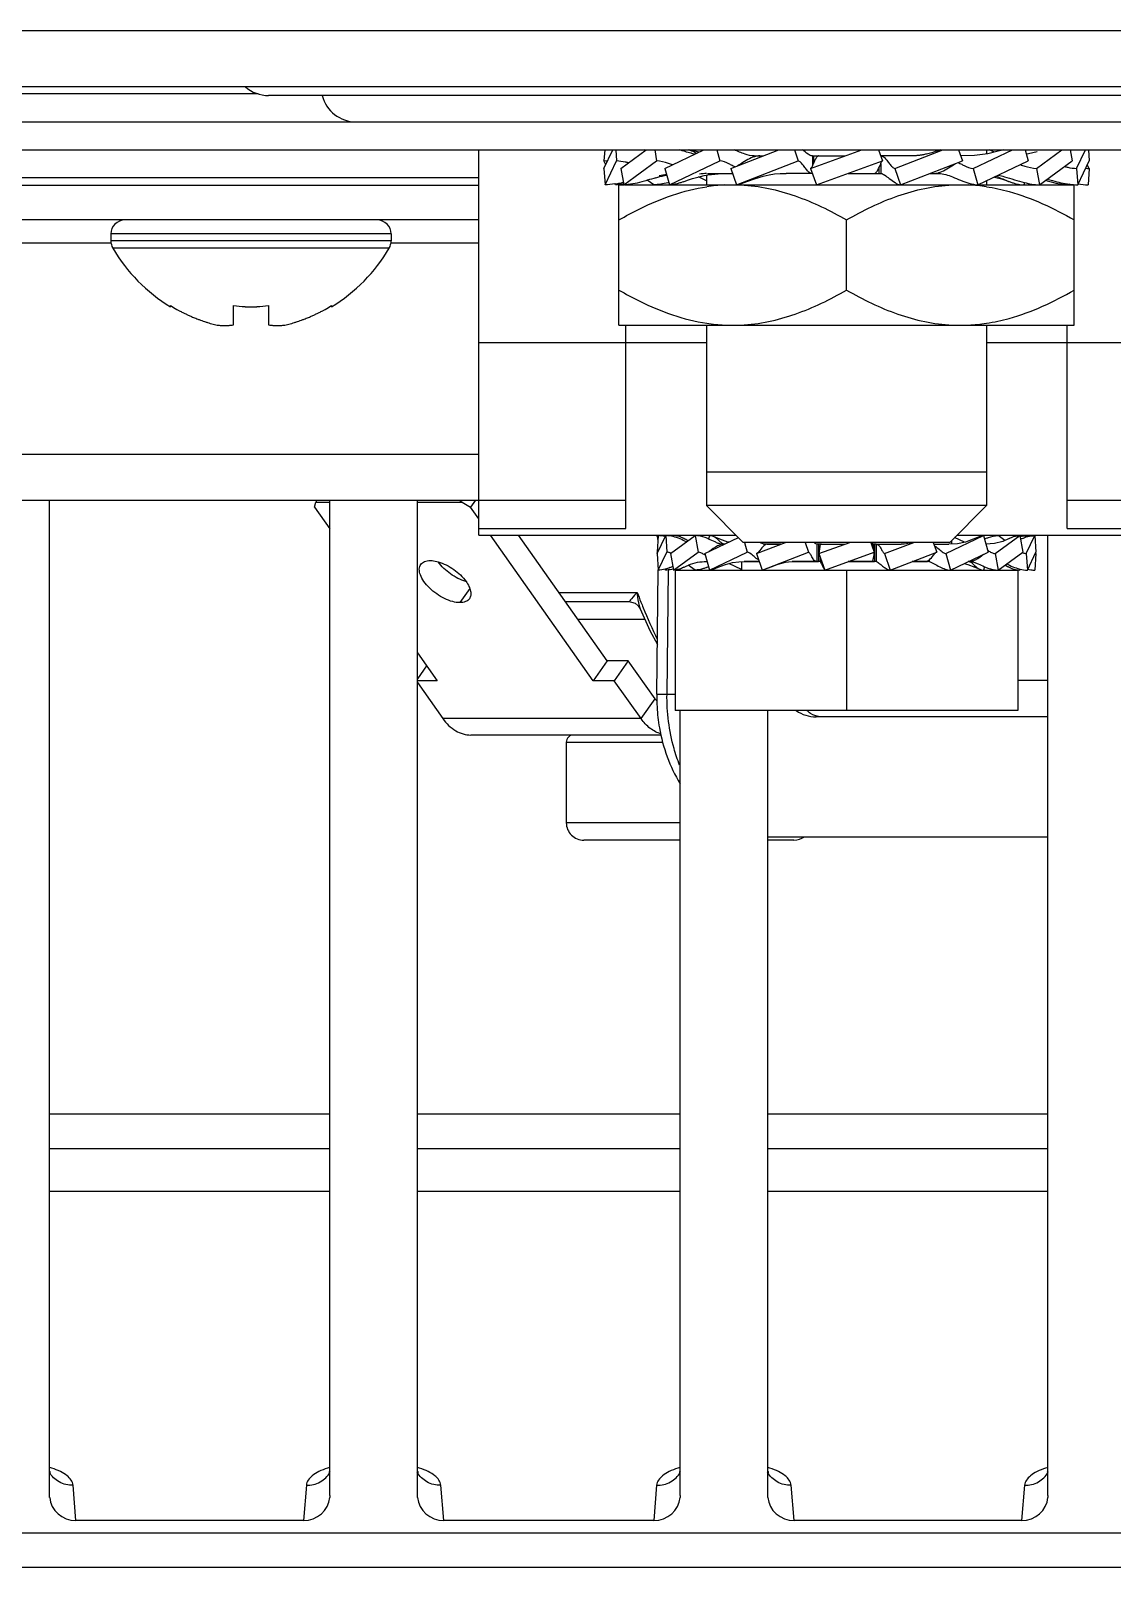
# Model space of a CAD drawing. Header units: millimetres. Extents: x 406 to 4339, y 342 to 2993.
# Drawn here: x 2933.69 to 2964.56, y 2305.28 to 2349.13 of the extents above; entities that cross this region are included whole.
import ezdxf

# ---------------------------------------------------------------- set-up
doc = ezdxf.new("R2010")
doc.units = ezdxf.units.MM
doc.header["$LTSCALE"] = 256.666667
doc.layers.get('0').update_dxf_attribs({"linetype": 'CONTINUOUS'})
doc.layers.add('ASSI', color=7, linetype='CONTINUOUS')
doc.layers.add('GEOM', color=7, linetype='CONTINUOUS')

msp = doc.modelspace()

# ---------------------------------------------------------------- linework, layer by layer
at = {"color": 7, "linetype": 'Continuous'}
for p, q in [((3292.975, 2347.533), (2696.975, 2347.533)), ((2973.475, 2347.283), (2940.475, 2347.283)), ((2695.875, 2346.533), (3294.075, 2346.533)), ((2696.981, 2345.733), (3292.969, 2345.733)), ((2946.475, 2334.733), (2946.475, 2345.733)), ((2950.071, 2345.733), (2950.051, 2345.417)), ((2950.051, 2345.203), (2950.304, 2345.733)), ((2950.387, 2345.733), (2950.407, 2345.417)), ((2950.53, 2345.203), (2951.259, 2345.733)), ((2951.247, 2345.725), (2951.213, 2345.734)), ((2951.498, 2345.733), (2951.555, 2345.417)), ((2951.787, 2345.203), (2952.902, 2345.733)), ((2952.566, 2345.712), (2952.505, 2345.733)), ((2952.756, 2345.663), (2952.566, 2345.712)), ((2952.641, 2345.665), (2952.638, 2345.667)), ((2953.269, 2345.733), (2953.357, 2345.417)), ((2953.669, 2345.203), (2955.038, 2345.733)), ((2954.342, 2345.56), (2954.591, 2345.56)), ((2954.342, 2345.56), (2954.342, 2345.524)), ((2955.488, 2345.733), (2955.596, 2345.417)), ((2955.95, 2345.203), (2957.407, 2345.733)), ((2956, 2345.56), (2956.931, 2345.56)), ((2956, 2345.56), (2956, 2345.28)), ((2956.039, 2345.373), (2956.039, 2345.56)), ((2957.885, 2345.733), (2958, 2345.417)), ((2958.699, 2345.56), (2957.948, 2345.56)), ((2958.355, 2345.203), (2959.723, 2345.733)), ((2958.764, 2345.56), (2958.699, 2345.56)), ((2958.794, 2345.56), (2958.764, 2345.56)), ((2958.825, 2345.561), (2958.794, 2345.56)), ((2958.841, 2345.561), (2958.825, 2345.561)), ((2958.857, 2345.561), (2958.841, 2345.561)), ((2958.874, 2345.562), (2958.857, 2345.561)), ((2958.891, 2345.562), (2958.874, 2345.562)), ((2958.908, 2345.563), (2958.891, 2345.562)), ((2958.925, 2345.564), (2958.908, 2345.563)), ((2958.943, 2345.565), (2958.925, 2345.564)), ((2958.961, 2345.566), (2958.943, 2345.565)), ((2958.979, 2345.568), (2958.961, 2345.566)), ((2958.998, 2345.569), (2958.979, 2345.568)), ((2959.017, 2345.571), (2958.998, 2345.569)), ((2959.036, 2345.573), (2959.017, 2345.571)), ((2959.057, 2345.576), (2959.036, 2345.573)), ((2959.078, 2345.579), (2959.057, 2345.576)), ((2959.1, 2345.582), (2959.078, 2345.579)), ((2959.123, 2345.586), (2959.1, 2345.582)), ((2959.148, 2345.59), (2959.123, 2345.586)), ((2959.174, 2345.595), (2959.148, 2345.59)), ((2959.201, 2345.6), (2959.174, 2345.595)), ((2959.23, 2345.606), (2959.201, 2345.6)), ((2959.261, 2345.613), (2959.23, 2345.606)), ((2959.294, 2345.621), (2959.261, 2345.613)), ((2959.33, 2345.631), (2959.294, 2345.621)), ((2959.369, 2345.641), (2959.33, 2345.631)), ((2959.41, 2345.653), (2959.369, 2345.641)), ((2959.455, 2345.667), (2959.41, 2345.653)), ((2959.504, 2345.682), (2959.455, 2345.667)), ((2959.555, 2345.699), (2959.504, 2345.682)), ((2959.609, 2345.717), (2959.555, 2345.699)), ((2959.656, 2345.733), (2959.609, 2345.717)), ((2960.173, 2345.733), (2960.281, 2345.417)), ((2960.624, 2345.569), (2960.232, 2345.56)), ((2960.593, 2345.203), (2961.709, 2345.733)), ((2961.012, 2345.617), (2960.624, 2345.569)), ((2960.975, 2345.733), (2960.975, 2345.612)), ((2960.975, 2345.733), (2960.975, 2345.612)), ((2961.384, 2345.712), (2961.012, 2345.617)), ((2961.194, 2345.663), (2961.048, 2345.733)), ((2961.446, 2345.733), (2961.384, 2345.712)), ((2962.075, 2345.733), (2962.164, 2345.417)), ((2962.167, 2345.618), (2962.109, 2345.611)), ((2962.418, 2345.681), (2962.167, 2345.618)), ((2962.395, 2345.203), (2963.123, 2345.733)), ((2963.362, 2345.733), (2963.42, 2345.417)), ((2963.543, 2345.203), (2963.796, 2345.733)), ((2963.879, 2345.733), (2963.899, 2345.417)), ((2950.102, 2345.31), (2950.051, 2345.417)), ((2950.051, 2345.203), (2950.081, 2344.733)), ((2950.081, 2344.733), (2950.407, 2345.417)), ((2950.53, 2345.203), (2950.616, 2344.733)), ((2950.616, 2344.733), (2951.555, 2345.417)), ((2951.787, 2345.203), (2951.918, 2344.733)), ((2951.918, 2344.733), (2953.357, 2345.417)), ((2953.002, 2345.06), (2953.718, 2345.06)), ((2953.019, 2345.017), (2953.12, 2345.032)), ((2953.12, 2345.032), (2953.217, 2345.042)), ((2953.217, 2345.042), (2953.311, 2345.05)), ((2953.311, 2345.05), (2953.403, 2345.055)), ((2953.403, 2345.055), (2953.491, 2345.058)), ((2953.491, 2345.058), (2953.576, 2345.059)), ((2953.576, 2345.059), (2953.656, 2345.06)), ((2953.669, 2345.203), (2953.83, 2344.733)), ((2953.784, 2345.248), (2953.769, 2345.256)), ((2953.83, 2344.733), (2955.596, 2345.417)), ((2954.77, 2345.024), (2954.923, 2345.047)), ((2954.923, 2345.047), (2955.078, 2345.058)), ((2955.078, 2345.058), (2955.252, 2345.06)), ((2956.002, 2345.06), (2955.252, 2345.06)), ((2955.95, 2345.203), (2956.121, 2344.733)), ((2956.121, 2344.733), (2958, 2345.417)), ((2957.019, 2345.06), (2957.951, 2345.06)), ((2957.911, 2345.06), (2957.911, 2345.246)), ((2957.951, 2345.34), (2957.951, 2345.06)), ((2958.355, 2345.203), (2958.515, 2344.733)), ((2958.515, 2344.733), (2960.281, 2345.417)), ((2959.359, 2345.06), (2959.608, 2345.06)), ((2959.608, 2345.096), (2959.608, 2345.06)), ((2960.166, 2345.372), (2960.181, 2345.364)), ((2960.593, 2345.203), (2960.724, 2344.733)), ((2960.724, 2344.733), (2962.164, 2345.417)), ((2962.395, 2345.203), (2962.48, 2344.733)), ((2962.48, 2344.733), (2963.42, 2345.417)), ((2963.543, 2345.203), (2963.573, 2344.733)), ((2963.573, 2344.733), (2963.899, 2345.417)), ((2963.899, 2345.203), (2963.848, 2345.31)), ((2963.899, 2345.203), (2963.869, 2344.733)), ((2950.378, 2344.733), (2950.36, 2344.769)), ((2950.475, 2344.733), (2950.616, 2344.733)), ((2950.475, 2340.733), (2950.475, 2344.733)), ((2950.647, 2344.733), (2963.475, 2344.733)), ((2951.47, 2344.733), (2951.286, 2344.866)), ((2951.533, 2344.939), (2951.584, 2344.954)), ((2951.584, 2344.954), (2951.65, 2344.971)), ((2951.65, 2344.971), (2951.714, 2344.986)), ((2951.714, 2344.986), (2951.776, 2345)), ((2951.776, 2345), (2951.838, 2345.011)), ((2951.838, 2345.011), (2951.84, 2345.012)), ((2952.308, 2344.819), (2952.34, 2344.831)), ((2952.34, 2344.831), (2952.462, 2344.874)), ((2952.462, 2344.874), (2952.58, 2344.912)), ((2952.58, 2344.912), (2952.696, 2344.946)), ((2952.696, 2344.946), (2952.807, 2344.974)), ((2952.975, 2344.852), (2952.749, 2344.959)), ((2952.807, 2344.974), (2952.915, 2344.998)), ((2952.915, 2344.998), (2953.019, 2345.017)), ((2952.975, 2345.009), (2952.975, 2344.733)), ((2952.975, 2345.009), (2952.975, 2344.733)), ((2953.926, 2344.754), (2953.83, 2344.733)), ((2953.926, 2344.754), (2954.125, 2344.827)), ((2954.125, 2344.827), (2954.381, 2344.916)), ((2954.381, 2344.916), (2954.596, 2344.982)), ((2954.596, 2344.982), (2954.77, 2345.024)), ((2960.975, 2344.852), (2960.975, 2344.733)), ((2960.975, 2344.852), (2960.975, 2344.733)), ((2961.194, 2344.956), (2961.394, 2344.905)), ((2961.394, 2344.905), (2961.644, 2344.819)), ((2962.052, 2344.801), (2962.033, 2344.733)), ((2963.34, 2344.764), (2963.334, 2344.733)), ((2963.475, 2340.733), (2963.475, 2344.733)), ((2956.975, 2341.733), (2956.975, 2343.733)), ((2937.675, 2341.255), (2937.675, 2341.288)), ((2939.475, 2340.737), (2939.475, 2341.288)), ((2940.475, 2341.288), (2940.475, 2340.737)), ((2942.275, 2341.288), (2942.275, 2341.255)), ((2950.475, 2340.733), (2963.475, 2340.733)), ((2950.675, 2334.927), (2950.675, 2340.733)), ((2952.975, 2340.733), (2952.975, 2336.533)), ((2952.975, 2340.733), (2952.975, 2335.583)), ((2960.975, 2340.733), (2960.975, 2336.533)), ((2960.975, 2340.733), (2960.975, 2335.583)), ((2963.275, 2334.927), (2963.275, 2340.733)), ((2960.975, 2336.533), (2952.975, 2336.533)), ((2944.725, 2335.676), (2946.001, 2335.676)), ((2945.925, 2335.733), (2946.001, 2335.676)), ((2946.001, 2335.676), (2946.243, 2335.534)), ((2946.383, 2335.733), (2946.243, 2335.534)), ((2946.475, 2335.205), (2946.243, 2335.534)), ((2946.475, 2335.733), (2950.675, 2335.733)), ((2960.975, 2335.583), (2952.975, 2335.583)), ((2954.025, 2334.533), (2952.975, 2335.583)), ((2959.925, 2334.533), (2960.975, 2335.583)), ((2963.275, 2335.733), (2967.475, 2335.733)), ((2946.475, 2334.927), (2950.675, 2334.927)), ((2946.475, 2334.733), (2953.825, 2334.733)), ((2949.743, 2330.585), (2946.809, 2334.733)), ((2950.143, 2331.15), (2947.609, 2334.733)), ((2951.599, 2334.724), (2951.569, 2334.254)), ((2951.569, 2334.211), (2951.814, 2334.724)), ((2951.814, 2334.724), (2951.844, 2334.254)), ((2951.906, 2334.716), (2951.906, 2334.733)), ((2951.947, 2334.211), (2952.652, 2334.724)), ((2952.032, 2334.724), (2952.027, 2334.694)), ((2952.225, 2334.689), (2952.225, 2334.733)), ((2952.652, 2334.724), (2952.737, 2334.254)), ((2952.931, 2334.211), (2953.891, 2334.667)), ((2953.062, 2334.724), (2953.035, 2334.628)), ((2953.358, 2334.623), (2953.174, 2334.701)), ((2953.586, 2334.541), (2953.358, 2334.623)), ((2953.612, 2334.535), (2953.586, 2334.541)), ((2959.925, 2334.533), (2954.025, 2334.533)), ((2954.064, 2334.533), (2954.142, 2334.254)), ((2954.403, 2334.211), (2955.233, 2334.533)), ((2955.793, 2334.533), (2955.888, 2334.254)), ((2956.185, 2334.211), (2957.068, 2334.533)), ((2957.664, 2334.533), (2957.765, 2334.254)), ((2958.062, 2334.211), (2958.893, 2334.533)), ((2958.773, 2334.509), (2958.69, 2334.492)), ((2958.85, 2334.533), (2958.773, 2334.509)), ((2959.452, 2334.533), (2959.548, 2334.254)), ((2959.809, 2334.211), (2960.888, 2334.724)), ((2959.975, 2334.583), (2959.975, 2334.483)), ((2960.338, 2334.535), (2960.06, 2334.667)), ((2960.125, 2334.733), (2967.475, 2334.733)), ((2960.367, 2334.541), (2960.143, 2334.493)), ((2960.593, 2334.623), (2960.367, 2334.541)), ((2960.776, 2334.701), (2960.593, 2334.623)), ((2960.888, 2334.724), (2961.019, 2334.254)), ((2961.436, 2334.559), (2961.198, 2334.497)), ((2961.213, 2334.211), (2961.918, 2334.724)), ((2961.491, 2334.585), (2961.299, 2334.724)), ((2961.62, 2334.644), (2961.436, 2334.559)), ((2961.918, 2334.724), (2962.003, 2334.254)), ((2962.107, 2334.211), (2962.351, 2334.724)), ((2962.15, 2334.695), (2962.136, 2334.724)), ((2962.351, 2334.724), (2962.381, 2334.254)), ((2963.275, 2334.927), (2967.475, 2334.927)), ((2951.579, 2334.233), (2951.569, 2334.254)), ((2951.569, 2334.211), (2951.599, 2333.741)), ((2951.599, 2333.741), (2951.844, 2334.254)), ((2951.947, 2334.211), (2952.032, 2333.741)), ((2952.032, 2333.741), (2952.737, 2334.254)), ((2952.931, 2334.211), (2953.062, 2333.741)), ((2953.062, 2333.741), (2954.142, 2334.254)), ((2953.46, 2334.483), (2953.399, 2334.483)), ((2953.399, 2334.483), (2953.399, 2334.472)), ((2953.436, 2334.483), (2953.41, 2334.483)), ((2953.502, 2334.483), (2953.46, 2334.483)), ((2953.502, 2334.483), (2953.476, 2334.483)), ((2954.403, 2334.211), (2954.563, 2333.741)), ((2954.563, 2333.741), (2955.888, 2334.254)), ((2954.702, 2334.483), (2954.62, 2334.483)), ((2954.62, 2334.483), (2954.62, 2334.439)), ((2954.665, 2334.483), (2954.626, 2334.483)), ((2954.665, 2334.483), (2954.665, 2334.469)), ((2954.702, 2334.483), (2955.104, 2334.483)), ((2955.104, 2334.483), (2954.714, 2334.483)), ((2956.173, 2334.483), (2956.124, 2334.483)), ((2956.218, 2334.483), (2956.125, 2334.483)), ((2956.125, 2334.483), (2956.125, 2333.983)), ((2956.173, 2334.483), (2956.173, 2333.983)), ((2956.185, 2334.211), (2956.356, 2333.741)), ((2956.218, 2334.483), (2956.931, 2334.483)), ((2956.218, 2334.121), (2956.218, 2333.983)), ((2956.262, 2334.483), (2956.225, 2334.483)), ((2956.225, 2334.101), (2956.225, 2333.983)), ((2956.356, 2333.741), (2957.765, 2334.254)), ((2957.725, 2334.365), (2957.725, 2334.483)), ((2957.777, 2334.483), (2957.726, 2334.483)), ((2957.825, 2334.483), (2957.733, 2334.483)), ((2957.733, 2334.483), (2957.733, 2334.345)), ((2957.777, 2334.483), (2957.777, 2333.983)), ((2957.825, 2334.483), (2958.53, 2334.483)), ((2957.825, 2334.483), (2957.825, 2333.983)), ((2958.062, 2334.211), (2958.223, 2333.741)), ((2958.223, 2333.741), (2959.548, 2334.254)), ((2958.616, 2334.484), (2958.53, 2334.483)), ((2958.69, 2334.492), (2958.616, 2334.484)), ((2959.469, 2334.483), (2959.898, 2334.483)), ((2959.809, 2334.211), (2959.94, 2333.741)), ((2960.143, 2334.493), (2959.899, 2334.483)), ((2959.94, 2333.741), (2961.019, 2334.254)), ((2961.198, 2334.497), (2960.955, 2334.485)), ((2961.213, 2334.211), (2961.299, 2333.741)), ((2961.299, 2333.741), (2962.003, 2334.254)), ((2962.107, 2334.211), (2962.136, 2333.741)), ((2962.136, 2333.741), (2962.381, 2334.254)), ((2962.381, 2334.211), (2962.351, 2333.741)), ((2962.381, 2334.211), (2962.371, 2334.233)), ((2951.558, 2330.198), (2951.601, 2333.741)), ((2951.814, 2333.741), (2951.8, 2333.77)), ((2951.85, 2330.203), (2951.894, 2333.74)), ((2961.868, 2333.733), (2952.082, 2333.733)), ((2952.082, 2333.733), (2952.082, 2329.733)), ((2952.225, 2333.733), (2952.225, 2333.776)), ((2952.329, 2333.821), (2952.337, 2333.825)), ((2952.337, 2333.825), (2952.399, 2333.856)), ((2952.399, 2333.856), (2952.461, 2333.885)), ((2952.652, 2333.741), (2952.457, 2333.883)), ((2952.461, 2333.885), (2952.524, 2333.91)), ((2952.524, 2333.91), (2952.588, 2333.932)), ((2952.588, 2333.932), (2952.653, 2333.95)), ((2952.653, 2333.95), (2952.718, 2333.963)), ((2952.718, 2333.963), (2952.784, 2333.973)), ((2952.784, 2333.973), (2952.85, 2333.979)), ((2952.85, 2333.979), (2952.915, 2333.982)), ((2952.915, 2333.982), (2952.978, 2333.983)), ((2952.978, 2333.983), (2952.995, 2333.983)), ((2953.174, 2333.764), (2953.315, 2333.825)), ((2953.315, 2333.825), (2953.518, 2333.903)), ((2953.518, 2333.903), (2953.718, 2333.958)), ((2953.975, 2333.758), (2953.614, 2333.93)), ((2953.718, 2333.958), (2953.897, 2333.98)), ((2953.897, 2333.98), (2954.051, 2333.983)), ((2953.975, 2333.983), (2953.975, 2333.733)), ((2954.481, 2333.983), (2954.052, 2333.983)), ((2954.052, 2333.983), (2954.481, 2333.983)), ((2954.589, 2333.746), (2954.849, 2333.844)), ((2954.849, 2333.844), (2954.994, 2333.897)), ((2954.994, 2333.897), (2955.131, 2333.943)), ((2955.131, 2333.943), (2955.236, 2333.97)), ((2955.236, 2333.97), (2955.322, 2333.981)), ((2955.322, 2333.981), (2955.421, 2333.983)), ((2956.124, 2333.983), (2955.42, 2333.983)), ((2955.42, 2333.983), (2956.173, 2333.983)), ((2956.218, 2333.983), (2956.125, 2333.983)), ((2956.224, 2333.983), (2956.218, 2333.983)), ((2956.975, 2333.733), (2956.975, 2329.733)), ((2957.825, 2333.983), (2957.019, 2333.983)), ((2957.019, 2333.983), (2957.777, 2333.983)), ((2959.33, 2333.983), (2958.846, 2333.983)), ((2958.846, 2333.983), (2959.285, 2333.983)), ((2959.285, 2333.997), (2959.285, 2333.983)), ((2959.33, 2334.028), (2959.33, 2333.983)), ((2959.975, 2333.758), (2959.975, 2333.733)), ((2960.336, 2333.93), (2960.438, 2333.901)), ((2960.438, 2333.901), (2960.637, 2333.824)), ((2960.467, 2333.983), (2960.448, 2333.983)), ((2960.491, 2333.983), (2960.448, 2333.983)), ((2960.551, 2333.983), (2960.491, 2333.983)), ((2960.551, 2333.995), (2960.551, 2333.983)), ((2960.637, 2333.824), (2960.776, 2333.764)), ((2960.915, 2333.838), (2960.888, 2333.741)), ((2961.493, 2333.883), (2961.536, 2333.864)), ((2961.536, 2333.864), (2961.583, 2333.841)), ((2961.583, 2333.841), (2961.621, 2333.821)), ((2961.868, 2333.733), (2961.868, 2329.733)), ((2961.923, 2333.77), (2961.918, 2333.741)), ((2946.223, 2333.211), (2945.94, 2332.812)), ((2948.763, 2333.101), (2951, 2333.101)), ((2950.793, 2332.833), (2948.953, 2332.833)), ((2950.794, 2332.833), (2950.84, 2332.829)), ((2950.84, 2332.829), (2950.937, 2332.795)), ((2950.937, 2332.795), (2951.028, 2332.725)), ((2951.22, 2332.333), (2949.306, 2332.333)), ((2951.028, 2332.725), (2951.085, 2332.636)), ((2951.085, 2332.636), (2951.358, 2332.02)), ((2951.358, 2332.02), (2951.575, 2331.614)), ((2944.725, 2331.38), (2945.288, 2330.585)), ((2944.987, 2331.01), (2944.725, 2330.639)), ((2950.143, 2331.15), (2949.743, 2330.585)), ((2950.744, 2331.15), (2950.143, 2331.15)), ((2950.744, 2331.15), (2950.344, 2330.585)), ((2951.509, 2330.067), (2950.744, 2331.15)), ((2945.288, 2330.585), (2944.725, 2330.585)), ((2950.344, 2330.585), (2949.743, 2330.585)), ((2951.109, 2329.501), (2950.344, 2330.585)), ((2944.725, 2330.53), (2945.453, 2329.501)), ((2951.85, 2330.203), (2952.082, 2330.203)), ((2951.109, 2329.501), (2951.509, 2330.067)), ((2951.57, 2330.033), (2951.539, 2330.033)), ((2961.868, 2329.733), (2952.082, 2329.733)), ((2951.109, 2329.501), (2945.453, 2329.501)), ((2951.692, 2329.033), (2946.253, 2329.033)), ((2948.975, 2328.833), (2951.745, 2328.833))]:
    msp.add_line(p, q, dxfattribs=at)
at = {"color": 9, "linetype": 'Continuous'}
for p, q in [((2946.475, 2340.233), (2952.975, 2340.233)), ((2960.975, 2340.233), (2967.475, 2340.233))]:
    msp.add_line(p, q, dxfattribs=at)
at = {"color": 7, "linetype": 'Continuous'}
for centre, radius, start, end in [((2940.475, 2348.283), 1, 228.8439, 270), ((2942.975, 2347.533), 1, 194.4889, 270), ((2953.595, 2348.118), 2.632, 248.7443, 250.3532), ((2949.986, 2343.99), 1.429, 83.5196, 87.3737), ((2949.797, 2337.845), 8.408, 61.8141, 62.2543), ((2964.069, 2352.611), 8.224, 241.7906, 242.2415), ((2963.965, 2346.626), 1.425, 263.4865, 267.3506), ((2949.901, 2347.778), 3.054, 278.6937, 280.7424), ((2949.777, 2348.435), 3.722, 280.7308, 281.9966), ((2949.631, 2349.126), 4.428, 281.9822, 282.6068), ((2951.019, 2348.347), 3.654, 283.5095, 283.9295), ((2953.735, 2339.722), 5.017, 92.7727, 98.6191), ((2960.223, 2339.822), 4.917, 84.197, 87.258), ((2960.202, 2339.618), 5.122, 81.4098, 84.198), ((2960.348, 2342.483), 2.651, 68.7328, 70.3482), ((2940.174, 2345.353), 4.8, 210.3012, 238.6273), ((2939.776, 2345.353), 4.8, 301.3727, 329.6988), ((2940.162, 2345.34), 4.755, 238.4659, 241.0313), ((2940.159, 2345.336), 4.75, 241.0316, 241.9926), ((2940.158, 2345.334), 4.747, 241.9926, 243.3187), ((2940.157, 2345.331), 4.744, 243.3188, 244.4598), ((2939.976, 2345.043), 3.788, 262.4006, 267.4511), ((2939.975, 2345.027), 3.773, 267.455, 270), ((2939.975, 2345.027), 3.773, 270, 272.545), ((2939.974, 2345.043), 3.788, 272.5489, 277.5994), ((2939.794, 2345.331), 4.744, 295.5402, 296.6812), ((2939.792, 2345.334), 4.747, 296.6813, 298.0074), ((2939.791, 2345.336), 4.75, 298.0074, 298.9684), ((2939.788, 2345.34), 4.755, 298.9687, 301.5341), ((2940.155, 2345.327), 4.74, 244.4598, 245.4278), ((2940.153, 2345.323), 4.735, 245.4278, 246.6825), ((2940.151, 2345.318), 4.73, 246.6826, 247.4526), ((2940.148, 2345.312), 4.723, 247.4524, 248.9975), ((2940.145, 2345.304), 4.715, 248.9977, 249.4819), ((2940.141, 2345.294), 4.704, 249.4813, 251.5344), ((2940.135, 2345.276), 4.684, 251.535, 252.6227), ((2940.131, 2345.26), 4.669, 252.6228, 253.6051), ((2940.122, 2345.23), 4.637, 253.6036, 255.6824), ((2939.229, 2342.727), 2.006, 262.7259, 264.7415), ((2939.227, 2342.706), 1.985, 264.7442, 265.3991), ((2939.226, 2342.694), 1.973, 265.3984, 266.7833), ((2939.225, 2342.683), 1.962, 266.7841, 267.6235), ((2939.225, 2342.676), 1.955, 267.6234, 268.8455), ((2939.225, 2342.672), 1.951, 268.8459, 270.9258), ((2939.225, 2342.674), 1.953, 270.9261, 271.9964), ((2939.225, 2342.681), 1.96, 271.9964, 273.0228), ((2939.224, 2342.691), 1.97, 273.0233, 274.286), ((2939.223, 2342.703), 1.982, 274.2856, 275.1372), ((2939.221, 2342.726), 2.005, 275.1401, 277.2744), ((2940.729, 2342.726), 2.005, 262.7256, 264.8598), ((2940.727, 2342.703), 1.982, 264.8627, 265.7144), ((2940.726, 2342.691), 1.97, 265.714, 266.9766), ((2940.725, 2342.68), 1.959, 266.9771, 268.0037), ((2940.725, 2342.675), 1.954, 268.0037, 269.0738), ((2940.725, 2342.672), 1.95, 269.0741, 270.1995), ((2940.725, 2342.672), 1.951, 270.1995, 271.1541), ((2940.725, 2342.676), 1.955, 271.1545, 272.3767), ((2940.725, 2342.683), 1.962, 272.3765, 273.2159), ((2940.724, 2342.694), 1.973, 273.2167, 274.6016), ((2940.723, 2342.706), 1.985, 274.6009, 275.2558), ((2940.721, 2342.727), 2.006, 275.2585, 277.2741), ((2939.828, 2345.23), 4.637, 284.3176, 286.3964), ((2939.82, 2345.26), 4.669, 286.3949, 287.3772), ((2939.815, 2345.276), 4.684, 287.3773, 288.465), ((2939.809, 2345.294), 4.704, 288.4656, 290.5187), ((2939.805, 2345.304), 4.715, 290.5181, 291.0023), ((2939.802, 2345.312), 4.723, 291.0025, 292.5476), ((2939.799, 2345.318), 4.73, 292.5474, 293.3174), ((2939.797, 2345.323), 4.735, 293.3175, 294.5722), ((2939.795, 2345.327), 4.74, 294.5722, 295.5402), ((2953.735, 2345.744), 5.017, 261.3809, 267.2273), ((2960.215, 2345.744), 5.017, 272.7728, 278.6191), ((2967.885, 2338.885), 16.845, 194.3064, 194.5016), ((2967.846, 2338.876), 16.806, 194.5016, 194.7188), ((2951.579, 2333.847), 0.879, 75.3672, 79.4563), ((2961.764, 2332.642), 2.16, 112.7691, 113.1383), ((2961.691, 2332.815), 1.973, 112.3104, 112.7699), ((2962.171, 2333.717), 1.01, 100.2168, 104.2075), ((2962.821, 2332.688), 2.124, 113.8822, 114.5894), ((2962.663, 2333.043), 1.735, 113.0483, 113.881), ((2958.467, 2334.012), 2.291, 168.1291, 175.001), ((2955.484, 2334.454), 2.291, 348.1291, 355.001), ((2962.625, 2337.022), 3.166, 239.2441, 239.609), ((2962.277, 2336.428), 2.478, 239.6131, 239.9369), ((2951.303, 2335.387), 1.696, 291.8619, 293.9513), ((2951.054, 2335.951), 2.313, 293.896, 294.4951), ((2952.284, 2335.59), 1.907, 291.2142, 292.8321), ((2952.137, 2335.942), 2.288, 292.7969, 293.1031), ((2962.196, 2334.852), 1.116, 255.2726, 255.858), ((2962.368, 2334.603), 0.863, 255.3371, 261.2006), ((2965.287, 2338.432), 15.249, 200.4636, 201.5576), ((2965.104, 2338.36), 15.052, 201.5585, 202.2177), ((2964.597, 2338.147), 14.502, 202.1976, 206.0985), ((2956.789, 2330.133), 5.232, 179.2956, 183.3115), ((2949.175, 2328.833), 0.2, 89.9999, 180)]:
    msp.add_arc(centre, radius, start, end, dxfattribs=at)
for points, knots in [([(2952.641, 2345.608), (2952.605, 2345.616), (2952.458, 2345.655), (2952.312, 2345.7), (2952.201, 2345.734)], [0, 0, 0, 0, 0.237522, 1, 1, 1, 1]), ([(2954.342, 2345.56), (2954.252, 2345.56), (2954.052, 2345.612), (2953.868, 2345.692), (2953.765, 2345.734)], [0, 0, 0, 0, 0.445777, 1, 1, 1, 1]), ([(2954.351, 2345.538), (2954.216, 2345.499), (2954.055, 2345.398), (2953.9, 2345.298), (2953.862, 2345.276)], [0, 0, 0, 0, 0.763996, 1, 1, 1, 1]), ([(2956, 2345.56), (2955.956, 2345.56), (2955.854, 2345.626), (2955.77, 2345.694), (2955.715, 2345.734)], [0, 0, 0, 0, 0.391969, 1, 1, 1, 1]), ([(2956.107, 2345.501), (2956.089, 2345.474), (2956.056, 2345.416), (2956.019, 2345.326), (2955.99, 2345.255), (2955.966, 2345.209), (2955.95, 2345.203)], [0, 0, 0, 0, 0.28885, 0.59347, 0.848212, 1, 1, 1, 1]), ([(2956.175, 2345.56), (2956.17, 2345.56), (2956.14, 2345.549), (2956.122, 2345.522), (2956.107, 2345.501)], [0, 0, 0, 0, 0.167223, 1, 1, 1, 1]), ([(2958.049, 2345.52), (2958.078, 2345.496), (2958.129, 2345.433), (2958.2, 2345.336), (2958.271, 2345.253), (2958.327, 2345.208), (2958.355, 2345.203)], [0, 0, 0, 0, 0.256208, 0.543209, 0.808851, 1, 1, 1, 1]), ([(2950.747, 2345.363), (2950.718, 2345.37), (2950.606, 2345.395), (2950.492, 2345.413), (2950.407, 2345.417)], [0, 0, 0, 0, 0.26134, 1, 1, 1, 1]), ([(2952.007, 2345.309), (2951.967, 2345.323), (2951.821, 2345.372), (2951.669, 2345.411), (2951.555, 2345.417)], [0, 0, 0, 0, 0.268843, 1, 1, 1, 1]), ([(2953.712, 2345.286), (2953.681, 2345.302), (2953.569, 2345.359), (2953.448, 2345.409), (2953.357, 2345.417)], [0, 0, 0, 0, 0.276223, 1, 1, 1, 1]), ([(2955.902, 2345.099), (2955.872, 2345.123), (2955.821, 2345.186), (2955.75, 2345.283), (2955.68, 2345.366), (2955.623, 2345.411), (2955.596, 2345.417)], [0, 0, 0, 0, 0.25615, 0.543322, 0.808801, 1, 1, 1, 1]), ([(2957.775, 2345.06), (2957.78, 2345.06), (2957.81, 2345.071), (2957.828, 2345.098), (2957.843, 2345.118)], [0, 0, 0, 0, 0.167221, 1, 1, 1, 1]), ([(2957.843, 2345.118), (2957.862, 2345.145), (2957.894, 2345.204), (2957.932, 2345.294), (2957.96, 2345.365), (2957.984, 2345.411), (2958, 2345.417)], [0, 0, 0, 0, 0.288895, 0.593551, 0.848258, 1, 1, 1, 1]), ([(2957.951, 2345.06), (2957.988, 2345.06), (2958.077, 2345.008), (2958.201, 2344.909), (2958.347, 2344.803), (2958.459, 2344.74), (2958.515, 2344.733)], [0, 0, 0, 0, 0.172175, 0.435884, 0.741532, 1, 1, 1, 1]), ([(2959.599, 2345.082), (2959.735, 2345.12), (2959.895, 2345.221), (2960.05, 2345.321), (2960.088, 2345.343)], [0, 0, 0, 0, 0.764009, 1, 1, 1, 1]), ([(2959.608, 2345.06), (2959.742, 2345.06), (2960.035, 2344.952), (2960.308, 2344.831), (2960.47, 2344.782)], [0, 0, 0, 0, 0.441335, 1, 1, 1, 1]), ([(2960.239, 2345.333), (2960.269, 2345.317), (2960.381, 2345.26), (2960.502, 2345.21), (2960.593, 2345.203)], [0, 0, 0, 0, 0.276126, 1, 1, 1, 1]), ([(2961.943, 2345.311), (2961.983, 2345.297), (2962.129, 2345.248), (2962.282, 2345.209), (2962.395, 2345.203)], [0, 0, 0, 0, 0.268915, 1, 1, 1, 1]), ([(2963.203, 2345.257), (2963.232, 2345.25), (2963.344, 2345.224), (2963.458, 2345.207), (2963.543, 2345.203)], [0, 0, 0, 0, 0.262022, 1, 1, 1, 1]), ([(2950.475, 2343.733), (2950.672, 2343.846), (2951.46, 2344.272), (2952.322, 2344.582), (2952.983, 2344.682)], [0, 0, 0, 0, 0.253541, 1, 1, 1, 1]), ([(2951.287, 2344.864), (2951.235, 2344.848), (2951.016, 2344.784), (2950.789, 2344.739), (2950.616, 2344.733)], [0, 0, 0, 0, 0.238672, 1, 1, 1, 1]), ([(2952.308, 2344.819), (2952.278, 2344.808), (2952.152, 2344.765), (2952.019, 2344.737), (2951.918, 2344.733)], [0, 0, 0, 0, 0.237831, 1, 1, 1, 1]), ([(2953.958, 2344.733), (2954.486, 2344.708), (2955.546, 2344.476), (2956.509, 2344.002), (2956.975, 2343.733)], [0, 0, 0, 0, 0.495196, 1, 1, 1, 1]), ([(2956.975, 2343.733), (2957.442, 2344.002), (2958.404, 2344.476), (2959.465, 2344.708), (2959.992, 2344.733)], [0, 0, 0, 0, 0.504805, 1, 1, 1, 1]), ([(2960.967, 2344.682), (2961.187, 2344.649), (2962.066, 2344.458), (2962.891, 2344.07), (2963.475, 2343.733)], [0, 0, 0, 0, 0.247668, 1, 1, 1, 1]), ([(2961.31, 2345.011), (2961.368, 2344.998), (2961.616, 2344.93), (2961.86, 2344.848), (2962.052, 2344.801)], [0, 0, 0, 0, 0.232847, 1, 1, 1, 1]), ([(2961.644, 2344.819), (2961.674, 2344.808), (2961.799, 2344.764), (2961.931, 2344.737), (2962.033, 2344.733)], [0, 0, 0, 0, 0.237832, 1, 1, 1, 1]), ([(2962.663, 2344.864), (2962.715, 2344.848), (2962.934, 2344.784), (2963.161, 2344.739), (2963.334, 2344.733)], [0, 0, 0, 0, 0.238672, 1, 1, 1, 1]), ([(2962.703, 2344.894), (2962.754, 2344.881), (2962.964, 2344.825), (2963.177, 2344.775), (2963.34, 2344.753)], [0, 0, 0, 0, 0.24354, 1, 1, 1, 1]), ([(2950.475, 2341.733), (2950.672, 2341.619), (2951.46, 2341.194), (2952.322, 2340.883), (2952.983, 2340.784)], [0, 0, 0, 0, 0.253541, 1, 1, 1, 1]), ([(2953.958, 2340.733), (2954.486, 2340.758), (2955.546, 2340.99), (2956.509, 2341.463), (2956.975, 2341.733)], [0, 0, 0, 0, 0.495196, 1, 1, 1, 1]), ([(2956.975, 2341.733), (2957.442, 2341.463), (2958.404, 2340.99), (2959.465, 2340.758), (2959.992, 2340.733)], [0, 0, 0, 0, 0.504805, 1, 1, 1, 1]), ([(2960.967, 2340.784), (2961.187, 2340.817), (2962.066, 2341.008), (2962.891, 2341.395), (2963.475, 2341.733)], [0, 0, 0, 0, 0.247668, 1, 1, 1, 1]), ([(2952.33, 2334.644), (2952.308, 2334.655), (2952.215, 2334.7), (2952.111, 2334.724), (2952.032, 2334.724)], [0, 0, 0, 0, 0.241874, 1, 1, 1, 1]), ([(2953.035, 2334.628), (2953.004, 2334.642), (2952.881, 2334.691), (2952.749, 2334.724), (2952.652, 2334.724)], [0, 0, 0, 0, 0.259034, 1, 1, 1, 1]), ([(2953.41, 2334.483), (2953.377, 2334.483), (2953.312, 2334.503), (2953.189, 2334.557), (2953.098, 2334.602), (2953.035, 2334.628)], [0, 0, 0, 0, 0.243222, 0.493181, 1, 1, 1, 1]), ([(2953.476, 2334.483), (2953.445, 2334.483), (2953.388, 2334.526), (2953.302, 2334.61), (2953.23, 2334.677), (2953.174, 2334.701)], [0, 0, 0, 0, 0.250735, 0.509055, 1, 1, 1, 1]), ([(2954.625, 2334.483), (2954.614, 2334.483), (2954.567, 2334.493), (2954.525, 2334.515), (2954.493, 2334.533)], [0, 0, 0, 0, 0.224756, 1, 1, 1, 1]), ([(2956.124, 2334.483), (2956.109, 2334.483), (2956.079, 2334.502), (2956.054, 2334.521), (2956.039, 2334.533)], [0, 0, 0, 0, 0.447655, 1, 1, 1, 1]), ([(2957.725, 2334.483), (2957.727, 2334.483), (2957.718, 2334.492), (2957.714, 2334.504), (2957.704, 2334.522), (2957.699, 2334.533)], [0, 0, 0, 0, 0.104374, 0.359163, 1, 1, 1, 1]), ([(2960.943, 2334.64), (2960.972, 2334.652), (2961.086, 2334.695), (2961.208, 2334.724), (2961.299, 2334.724)], [0, 0, 0, 0, 0.258981, 1, 1, 1, 1]), ([(2961.62, 2334.644), (2961.642, 2334.655), (2961.735, 2334.7), (2961.84, 2334.724), (2961.918, 2334.724)], [0, 0, 0, 0, 0.241874, 1, 1, 1, 1]), ([(2951.588, 2334.253), (2951.585, 2334.254), (2951.579, 2334.254), (2951.572, 2334.254), (2951.569, 2334.254)], [0, 0, 0, 0, 0.525041, 1, 1, 1, 1]), ([(2951.927, 2334.236), (2951.919, 2334.239), (2951.892, 2334.248), (2951.863, 2334.254), (2951.844, 2334.254)], [0, 0, 0, 0, 0.311788, 1, 1, 1, 1]), ([(2952.884, 2334.2), (2952.868, 2334.208), (2952.822, 2334.232), (2952.772, 2334.254), (2952.737, 2334.254)], [0, 0, 0, 0, 0.336407, 1, 1, 1, 1]), ([(2953.399, 2334.473), (2953.363, 2334.464), (2953.236, 2334.411), (2953.13, 2334.324), (2953.05, 2334.267)], [0, 0, 0, 0, 0.276062, 1, 1, 1, 1]), ([(2954.336, 2334.127), (2954.297, 2334.16), (2954.24, 2334.208), (2954.169, 2334.254), (2954.142, 2334.254)], [0, 0, 0, 0, 0.645056, 1, 1, 1, 1]), ([(2954.62, 2334.439), (2954.573, 2334.4), (2954.508, 2334.324), (2954.451, 2334.234), (2954.417, 2334.216)], [0, 0, 0, 0, 0.610685, 1, 1, 1, 1]), ([(2956.124, 2333.983), (2956.089, 2333.983), (2956.025, 2334.042), (2955.98, 2334.139), (2955.935, 2334.207), (2955.903, 2334.254), (2955.888, 2334.254)], [0, 0, 0, 0, 0.284165, 0.60781, 0.877935, 1, 1, 1, 1]), ([(2957.827, 2334.483), (2957.861, 2334.483), (2957.925, 2334.424), (2957.97, 2334.327), (2958.015, 2334.259), (2958.047, 2334.211), (2958.062, 2334.211)], [0, 0, 0, 0, 0.283686, 0.607825, 0.878279, 1, 1, 1, 1]), ([(2959.33, 2334.027), (2959.378, 2334.066), (2959.442, 2334.143), (2959.5, 2334.232), (2959.534, 2334.25)], [0, 0, 0, 0, 0.613269, 1, 1, 1, 1]), ([(2959.617, 2334.336), (2959.655, 2334.304), (2959.712, 2334.257), (2959.781, 2334.211), (2959.809, 2334.211)], [0, 0, 0, 0, 0.645976, 1, 1, 1, 1]), ([(2960.551, 2333.993), (2960.587, 2334.002), (2960.713, 2334.054), (2960.818, 2334.141), (2960.899, 2334.197)], [0, 0, 0, 0, 0.275752, 1, 1, 1, 1]), ([(2961.036, 2334.284), (2961.07, 2334.263), (2961.126, 2334.233), (2961.189, 2334.211), (2961.213, 2334.211)], [0, 0, 0, 0, 0.623217, 1, 1, 1, 1]), ([(2962.032, 2334.226), (2962.04, 2334.224), (2962.064, 2334.216), (2962.089, 2334.211), (2962.107, 2334.211)], [0, 0, 0, 0, 0.308161, 1, 1, 1, 1]), ([(2962.362, 2334.213), (2962.365, 2334.212), (2962.372, 2334.211), (2962.378, 2334.211), (2962.381, 2334.211)], [0, 0, 0, 0, 0.526426, 1, 1, 1, 1]), ([(2945.94, 2332.812), (2945.87, 2332.812), (2945.719, 2332.837), (2945.494, 2332.924), (2945.271, 2333.057), (2945.071, 2333.221), (2944.911, 2333.404), (2944.807, 2333.587), (2944.766, 2333.76), (2944.794, 2333.866), (2944.821, 2333.904)], [0, 0, 0, 0, 0.119806, 0.259612, 0.410682, 0.562039, 0.702667, 0.823633, 0.9209, 1, 1, 1, 1]), ([(2944.821, 2333.904), (2944.847, 2333.94), (2944.934, 2334.002), (2945.035, 2334.014), (2945.09, 2334.014)], [0, 0, 0, 0, 0.45026, 1, 1, 1, 1]), ([(2945.09, 2334.014), (2945.108, 2334.014), (2945.186, 2334.01), (2945.263, 2333.995), (2945.32, 2333.978)], [0, 0, 0, 0, 0.230319, 1, 1, 1, 1]), ([(2946.11, 2333.414), (2945.953, 2333.459), (2945.657, 2333.613), (2945.413, 2333.841), (2945.317, 2333.974)], [0, 0, 0, 0, 0.499995, 1, 1, 1, 1]), ([(2945.32, 2333.978), (2945.478, 2333.933), (2945.773, 2333.778), (2946.018, 2333.551), (2946.113, 2333.418)], [0, 0, 0, 0, 0.499995, 1, 1, 1, 1]), ([(2952.329, 2333.821), (2952.307, 2333.81), (2952.214, 2333.765), (2952.11, 2333.741), (2952.032, 2333.741)], [0, 0, 0, 0, 0.241664, 1, 1, 1, 1]), ([(2952.974, 2333.812), (2952.947, 2333.802), (2952.844, 2333.765), (2952.733, 2333.741), (2952.652, 2333.741)], [0, 0, 0, 0, 0.259024, 1, 1, 1, 1]), ([(2956.225, 2333.983), (2956.222, 2333.983), (2956.235, 2333.971), (2956.237, 2333.961), (2956.247, 2333.942), (2956.259, 2333.915), (2956.277, 2333.879), (2956.304, 2333.827), (2956.331, 2333.782), (2956.35, 2333.751), (2956.356, 2333.741)], [0, 0, 0, 0, 0.02901, 0.091661, 0.16614, 0.248578, 0.423344, 0.595962, 0.882752, 1, 1, 1, 1]), ([(2957.827, 2333.983), (2957.844, 2333.983), (2957.878, 2333.958), (2957.943, 2333.908), (2958.026, 2333.836), (2958.123, 2333.772), (2958.192, 2333.741), (2958.223, 2333.741)], [0, 0, 0, 0, 0.111133, 0.247159, 0.53665, 0.803818, 1, 1, 1, 1]), ([(2959.325, 2333.983), (2959.352, 2333.983), (2959.405, 2333.961), (2959.505, 2333.908), (2959.631, 2333.835), (2959.783, 2333.766), (2959.889, 2333.741), (2959.94, 2333.741)], [0, 0, 0, 0, 0.119247, 0.248441, 0.515107, 0.773494, 1, 1, 1, 1]), ([(2960.474, 2333.983), (2960.506, 2333.983), (2960.562, 2333.94), (2960.648, 2333.855), (2960.72, 2333.789), (2960.776, 2333.764)], [0, 0, 0, 0, 0.25064, 0.509079, 1, 1, 1, 1]), ([(2960.541, 2333.983), (2960.573, 2333.983), (2960.638, 2333.962), (2960.761, 2333.909), (2960.853, 2333.864), (2960.915, 2333.837)], [0, 0, 0, 0, 0.243075, 0.493175, 1, 1, 1, 1]), ([(2960.915, 2333.837), (2960.947, 2333.824), (2961.069, 2333.775), (2961.201, 2333.741), (2961.299, 2333.741)], [0, 0, 0, 0, 0.259124, 1, 1, 1, 1]), ([(2961.621, 2333.821), (2961.644, 2333.81), (2961.736, 2333.765), (2961.84, 2333.741), (2961.918, 2333.741)], [0, 0, 0, 0, 0.241639, 1, 1, 1, 1]), ([(2946.113, 2333.418), (2946.145, 2333.372), (2946.199, 2333.284), (2946.248, 2333.148), (2946.257, 2333.023), (2946.229, 2332.951), (2946.209, 2332.922)], [0, 0, 0, 0, 0.31258, 0.580447, 0.804665, 1, 1, 1, 1]), ([(2946.209, 2332.922), (2946.183, 2332.886), (2946.097, 2332.824), (2945.995, 2332.812), (2945.94, 2332.812)], [0, 0, 0, 0, 0.45026, 1, 1, 1, 1]), ([(2951, 2333.101), (2950.941, 2333.043), (2950.904, 2333.008), (2950.762, 2332.833), (2950.793, 2332.833)], [0, 0, 0, 0, 0.725597, 1, 1, 1, 1]), ([(2951, 2333.101), (2951.001, 2333.058), (2951.01, 2332.901), (2951.041, 2332.743), (2951.085, 2332.636)], [0, 0, 0, 0, 0.268355, 1, 1, 1, 1]), ([(2951.558, 2330.198), (2951.558, 2330.204), (2951.598, 2330.194), (2951.64, 2330.206), (2951.739, 2330.2), (2951.809, 2330.203), (2951.85, 2330.203)], [0, 0, 0, 0, 0.065893, 0.260156, 0.576078, 1, 1, 1, 1]), ([(2952.211, 2328.177), (2952.149, 2328.333), (2951.93, 2328.986), (2951.844, 2329.682), (2951.85, 2330.203)], [0, 0, 0, 0, 0.243536, 1, 1, 1, 1]), ([(2945.453, 2329.501), (2945.55, 2329.364), (2945.781, 2329.13), (2946.103, 2329.033), (2946.253, 2329.033)], [0, 0, 0, 0, 0.528924, 1, 1, 1, 1]), ([(2951.684, 2329.065), (2951.572, 2329.097), (2951.351, 2329.214), (2951.183, 2329.397), (2951.109, 2329.501)], [0, 0, 0, 0, 0.475612, 1, 1, 1, 1])]:
    msp.add_open_spline(points, degree=3, knots=knots, dxfattribs=at)
for points in [[(2952.638, 2345.667), (2952.583, 2345.688), (2952.529, 2345.711), (2952.474, 2345.734)], [(2954.496, 2345.56), (2954.447, 2345.56), (2954.398, 2345.551), (2954.351, 2345.538)], [(2957.951, 2345.56), (2957.986, 2345.56), (2958.021, 2345.543), (2958.049, 2345.52)], [(2951.836, 2345.033), (2951.767, 2345.022), (2951.699, 2345.009), (2951.631, 2344.993)], [(2952.976, 2345.059), (2952.91, 2345.058), (2952.845, 2345.051), (2952.78, 2345.04)], [(2956, 2345.06), (2955.965, 2345.06), (2955.929, 2345.077), (2955.902, 2345.099)], [(2959.454, 2345.06), (2959.503, 2345.06), (2959.552, 2345.068), (2959.599, 2345.082)], [(2950.362, 2344.759), (2950.269, 2344.745), (2950.175, 2344.736), (2950.081, 2344.733)], [(2950.612, 2344.753), (2950.534, 2344.743), (2950.456, 2344.735), (2950.378, 2344.733)], [(2951.533, 2344.939), (2951.451, 2344.914), (2951.369, 2344.889), (2951.287, 2344.864)], [(2951.872, 2344.794), (2951.74, 2344.762), (2951.606, 2344.738), (2951.47, 2344.733)], [(2960.47, 2344.782), (2960.553, 2344.757), (2960.638, 2344.738), (2960.724, 2344.733)], [(2961.31, 2344.954), (2961.422, 2344.91), (2961.531, 2344.86), (2961.644, 2344.819)], [(2962.052, 2344.801), (2962.192, 2344.766), (2962.336, 2344.739), (2962.48, 2344.733)], [(2963.34, 2344.753), (2963.417, 2344.743), (2963.495, 2344.735), (2963.573, 2344.733)], [(2963.588, 2344.759), (2963.681, 2344.745), (2963.775, 2344.736), (2963.869, 2344.733)], [(2951.74, 2334.711), (2951.693, 2334.72), (2951.646, 2334.724), (2951.599, 2334.724)], [(2952.027, 2334.696), (2951.958, 2334.714), (2951.886, 2334.724), (2951.814, 2334.724)], [(2952.41, 2334.549), (2952.285, 2334.603), (2952.16, 2334.663), (2952.027, 2334.696)], [(2952.448, 2334.576), (2952.409, 2334.599), (2952.37, 2334.623), (2952.33, 2334.644)], [(2953.174, 2334.701), (2953.139, 2334.717), (2953.1, 2334.724), (2953.062, 2334.724)], [(2960.776, 2334.701), (2960.811, 2334.717), (2960.85, 2334.724), (2960.888, 2334.724)], [(2961.984, 2334.64), (2962.038, 2334.663), (2962.093, 2334.683), (2962.149, 2334.697)], [(2961.992, 2334.711), (2962.039, 2334.719), (2962.088, 2334.724), (2962.136, 2334.724)], [(2962.149, 2334.697), (2962.215, 2334.714), (2962.283, 2334.724), (2962.351, 2334.724)], [(2951.962, 2334.223), (2951.95, 2334.228), (2951.939, 2334.232), (2951.927, 2334.236)], [(2952.942, 2334.166), (2952.923, 2334.178), (2952.903, 2334.189), (2952.884, 2334.2)], [(2953.476, 2334.483), (2953.45, 2334.483), (2953.424, 2334.479), (2953.399, 2334.473)], [(2954.464, 2334.031), (2954.418, 2334.058), (2954.376, 2334.093), (2954.336, 2334.127)], [(2954.714, 2334.483), (2954.68, 2334.483), (2954.647, 2334.461), (2954.62, 2334.439)], [(2959.486, 2334.435), (2959.533, 2334.407), (2959.575, 2334.372), (2959.617, 2334.336)], [(2961.989, 2334.243), (2962.003, 2334.237), (2962.018, 2334.231), (2962.032, 2334.226)], [(2951.801, 2333.768), (2951.735, 2333.751), (2951.667, 2333.741), (2951.599, 2333.741)], [(2951.934, 2333.813), (2951.891, 2333.795), (2951.846, 2333.78), (2951.801, 2333.768)], [(2951.943, 2333.752), (2951.901, 2333.745), (2951.857, 2333.741), (2951.814, 2333.741)], [(2952.027, 2333.77), (2952, 2333.763), (2951.972, 2333.757), (2951.943, 2333.752)], [(2953.174, 2333.764), (2953.139, 2333.749), (2953.1, 2333.741), (2953.062, 2333.741)], [(2959.236, 2333.983), (2959.271, 2333.983), (2959.303, 2334.005), (2959.33, 2334.027)], [(2960.474, 2333.983), (2960.5, 2333.983), (2960.526, 2333.987), (2960.551, 2333.993)], [(2960.776, 2333.764), (2960.811, 2333.749), (2960.85, 2333.741), (2960.888, 2333.741)], [(2961.503, 2333.89), (2961.542, 2333.866), (2961.581, 2333.842), (2961.621, 2333.821)], [(2961.54, 2333.917), (2961.662, 2333.864), (2961.783, 2333.806), (2961.912, 2333.772)], [(2961.923, 2333.77), (2961.993, 2333.752), (2962.065, 2333.741), (2962.136, 2333.741)], [(2962.236, 2333.75), (2962.274, 2333.744), (2962.313, 2333.741), (2962.351, 2333.741)], [(2951.572, 2329.991), (2951.549, 2330.015), (2951.528, 2330.04), (2951.509, 2330.067)]]:
    msp.add_open_spline(points, degree=3, dxfattribs=at)
at = {"layer": 'ASSI', "color": 9, "linetype": 'Continuous'}
for p, q in [((2943.975, 2343.333), (2935.975, 2343.333)), ((2943.975, 2343.133), (2935.975, 2343.133)), ((2943.92, 2342.931), (2936.03, 2342.931))]:
    msp.add_line(p, q, dxfattribs=at)
at = {"layer": 'ASSI', "color": 7, "linetype": 'Continuous'}
for p, q in [((2935.975, 2343.333), (2935.975, 2343.133)), ((2943.975, 2343.333), (2943.975, 2343.133)), ((2948.975, 2328.833), (2948.975, 2326.533))]:
    msp.add_line(p, q, dxfattribs=at)
for centre, radius, start, end in [((2936.375, 2343.333), 0.4, 90, 180), ((2943.575, 2343.333), 0.4, 0, 90), ((2936.375, 2343.133), 0.4, 180, 210.3012), ((2940.174, 2345.353), 4.8, 210.3012, 238.6273), ((2939.776, 2345.353), 4.8, 301.3727, 329.6988), ((2943.575, 2343.133), 0.4, 329.6988, 360)]:
    msp.add_arc(centre, radius, start, end, dxfattribs=at)
at = {"layer": 'GEOM', "color": 9, "linetype": 'Continuous'}
for p, q in [((3292.975, 2349.133), (2696.975, 2349.133)), ((2940.181, 2347.333), (2918.905, 2347.333)), ((2946.475, 2344.715), (2917.992, 2344.715)), ((2935.98, 2343.075), (2923.478, 2343.075)), ((2946.475, 2343.075), (2943.97, 2343.075)), ((2923.583, 2337.049), (2946.475, 2337.049)), ((2962.725, 2330.588), (2961.868, 2330.588)), ((2952.225, 2326.533), (2948.975, 2326.533)), ((2942.225, 2318.215), (2934.225, 2318.215)), ((2952.225, 2318.215), (2944.725, 2318.215)), ((2962.725, 2318.215), (2954.725, 2318.215)), ((2934.225, 2316.015), (2942.225, 2316.015)), ((2944.725, 2316.015), (2952.225, 2316.015)), ((2954.725, 2316.015), (2962.725, 2316.015)), ((2934.978, 2306.619), (2934.895, 2307.624)), ((2941.555, 2307.624), (2941.472, 2306.619)), ((2945.478, 2306.619), (2945.395, 2307.624)), ((2951.555, 2307.624), (2951.472, 2306.619)), ((2955.478, 2306.619), (2955.395, 2307.624)), ((2962.055, 2307.624), (2961.972, 2306.619)), ((2925.597, 2306.271), (3064.353, 2306.271))]:
    msp.add_line(p, q, dxfattribs=at)
at = {"layer": 'GEOM', "color": 7, "linetype": 'Continuous'}
for p, q in [((2946.475, 2344.933), (2917.978, 2344.933)), ((2946.475, 2343.733), (2912.993, 2343.733)), ((2923.589, 2335.733), (2946.475, 2335.733)), ((2934.225, 2307.329), (2934.225, 2335.733)), ((2941.788, 2335.534), (2941.829, 2335.676)), ((2941.788, 2335.534), (2942.225, 2334.916)), ((2941.85, 2335.733), (2941.829, 2335.676)), ((2941.829, 2335.676), (2942.225, 2335.676)), ((2942.225, 2307.329), (2942.225, 2335.733)), ((2944.725, 2307.329), (2944.725, 2335.733)), ((2962.725, 2307.329), (2962.725, 2334.733)), ((2952.225, 2307.329), (2952.225, 2329.733)), ((2954.725, 2307.329), (2954.725, 2329.733)), ((2962.725, 2329.553), (2956.108, 2329.553)), ((2952.225, 2326.033), (2949.475, 2326.033)), ((2954.725, 2326.133), (2962.725, 2326.133)), ((2955.475, 2326.033), (2954.725, 2326.033)), ((2934.225, 2317.233), (2942.225, 2317.233)), ((2944.725, 2317.233), (2952.225, 2317.233)), ((2954.725, 2317.233), (2962.725, 2317.233)), ((2934.244, 2308.002), (2934.225, 2308.026)), ((2934.253, 2307.994), (2934.244, 2308.002)), ((2934.248, 2307.998), (2934.253, 2307.994)), ((2942.206, 2308.002), (2942.198, 2307.994)), ((2942.225, 2308.026), (2942.206, 2308.002)), ((2944.744, 2308.002), (2944.725, 2308.026)), ((2944.753, 2307.994), (2944.744, 2308.002)), ((2944.748, 2307.998), (2944.753, 2307.994)), ((2952.206, 2308.002), (2952.198, 2307.994)), ((2952.225, 2308.026), (2952.206, 2308.002)), ((2954.744, 2308.002), (2954.725, 2308.026)), ((2954.753, 2307.994), (2954.744, 2308.002)), ((2954.748, 2307.998), (2954.753, 2307.994)), ((2962.706, 2308.002), (2962.698, 2307.994)), ((2962.725, 2308.026), (2962.706, 2308.002)), ((2934.227, 2307.274), (2934.225, 2307.329)), ((2942.225, 2307.329), (2942.223, 2307.274)), ((2944.727, 2307.274), (2944.725, 2307.329)), ((2952.225, 2307.329), (2952.223, 2307.274)), ((2954.727, 2307.274), (2954.725, 2307.329)), ((2962.725, 2307.329), (2962.723, 2307.274)), ((2941.472, 2306.619), (2934.978, 2306.619)), ((2951.472, 2306.619), (2945.478, 2306.619)), ((2961.972, 2306.619), (2955.478, 2306.619)), ((2925.597, 2305.284), (3064.353, 2305.284))]:
    msp.add_line(p, q, dxfattribs=at)
for centre, radius, start, end in [((2956.108, 2330.553), 1, 235.1516, 270), ((2949.475, 2326.533), 0.5, 180, 270.0001), ((2955.475, 2326.533), 0.5, 269.9999, 306.232)]:
    msp.add_arc(centre, radius, start, end, dxfattribs=at)
at = {"layer": 'GEOM', "color": 9, "linetype": 'Continuous'}
for centre, radius, start, end in [((2933.63, 2306.016), 2.198, 72.5559, 74.2611), ((2942.818, 2306.023), 2.191, 105.7369, 107.5897), ((2944.13, 2306.016), 2.198, 72.5559, 74.2611), ((2952.818, 2306.023), 2.191, 105.7369, 107.5897), ((2954.13, 2306.016), 2.198, 72.5559, 74.2611), ((2963.318, 2306.023), 2.191, 105.7369, 107.5897)]:
    msp.add_arc(centre, radius, start, end, dxfattribs=at)
at = {"layer": 'GEOM', "color": 7, "linetype": 'Continuous'}
for centre, major_axis, start_param, end_param in [((2934.976, 2307.327), (0.75, -0.019), -3.03939, -1.543491), ((2941.475, 2307.327), (0.75, 0.019), -1.598102, -0.102202), ((2945.476, 2307.327), (0.75, -0.019), -3.03939, -1.543491), ((2951.475, 2307.327), (0.75, 0.019), -1.598102, -0.102202), ((2955.476, 2307.327), (0.75, -0.019), -3.03939, -1.543491), ((2961.975, 2307.327), (0.75, 0.019), -1.598102, -0.102202)]:
    msp.add_ellipse(centre, major_axis=major_axis, ratio=0.942634, start_param=start_param, end_param=end_param, dxfattribs=at)
msp.add_open_spline([(2951.566, 2329.831), (2951.577, 2329.634), (2951.664, 2328.874), (2951.927, 2328.128), (2952.224, 2327.644)], degree=3, knots=[0, 0, 0, 0, 0.257214, 1, 1, 1, 1], dxfattribs=at)
at = {"layer": 'GEOM', "color": 9, "linetype": 'Continuous'}
for points, knots in [([(2956.254, 2329.553), (2956.147, 2329.553), (2955.996, 2329.606), (2955.883, 2329.7), (2955.855, 2329.728)], [0, 0, 0, 0, 0.731738, 1, 1, 1, 1]), ([(2934.895, 2307.624), (2934.759, 2307.622), (2934.487, 2307.684), (2934.284, 2307.881), (2934.222, 2307.994)], [0, 0, 0, 0, 0.512135, 1, 1, 1, 1]), ([(2934.895, 2307.624), (2934.886, 2307.731), (2934.757, 2307.893), (2934.526, 2308.027), (2934.373, 2308.086), (2934.289, 2308.113)], [0, 0, 0, 0, 0.398514, 0.673269, 1, 1, 1, 1]), ([(2942.156, 2308.111), (2942.072, 2308.085), (2941.921, 2308.025), (2941.692, 2307.891), (2941.564, 2307.73), (2941.555, 2307.624)], [0, 0, 0, 0, 0.326504, 0.601113, 1, 1, 1, 1]), ([(2941.555, 2307.624), (2941.691, 2307.622), (2941.963, 2307.684), (2942.166, 2307.881), (2942.228, 2307.994)], [0, 0, 0, 0, 0.512135, 1, 1, 1, 1]), ([(2945.395, 2307.624), (2945.259, 2307.622), (2944.987, 2307.684), (2944.784, 2307.881), (2944.722, 2307.994)], [0, 0, 0, 0, 0.512135, 1, 1, 1, 1]), ([(2945.395, 2307.624), (2945.386, 2307.731), (2945.257, 2307.893), (2945.026, 2308.027), (2944.873, 2308.086), (2944.789, 2308.113)], [0, 0, 0, 0, 0.398514, 0.673269, 1, 1, 1, 1]), ([(2952.156, 2308.111), (2952.072, 2308.085), (2951.921, 2308.025), (2951.692, 2307.891), (2951.564, 2307.73), (2951.555, 2307.624)], [0, 0, 0, 0, 0.326504, 0.601113, 1, 1, 1, 1]), ([(2951.555, 2307.624), (2951.691, 2307.622), (2951.963, 2307.684), (2952.166, 2307.881), (2952.228, 2307.994)], [0, 0, 0, 0, 0.512135, 1, 1, 1, 1]), ([(2955.395, 2307.624), (2955.259, 2307.622), (2954.987, 2307.684), (2954.784, 2307.881), (2954.722, 2307.994)], [0, 0, 0, 0, 0.512135, 1, 1, 1, 1]), ([(2955.395, 2307.624), (2955.386, 2307.731), (2955.257, 2307.893), (2955.026, 2308.027), (2954.873, 2308.086), (2954.789, 2308.113)], [0, 0, 0, 0, 0.398514, 0.673269, 1, 1, 1, 1]), ([(2962.656, 2308.111), (2962.572, 2308.085), (2962.421, 2308.025), (2962.192, 2307.891), (2962.064, 2307.73), (2962.055, 2307.624)], [0, 0, 0, 0, 0.326504, 0.601113, 1, 1, 1, 1]), ([(2962.055, 2307.624), (2962.191, 2307.622), (2962.463, 2307.684), (2962.666, 2307.881), (2962.728, 2307.994)], [0, 0, 0, 0, 0.512135, 1, 1, 1, 1])]:
    msp.add_open_spline(points, degree=3, knots=knots, dxfattribs=at)

doc.saveas('drawing.dxf')
